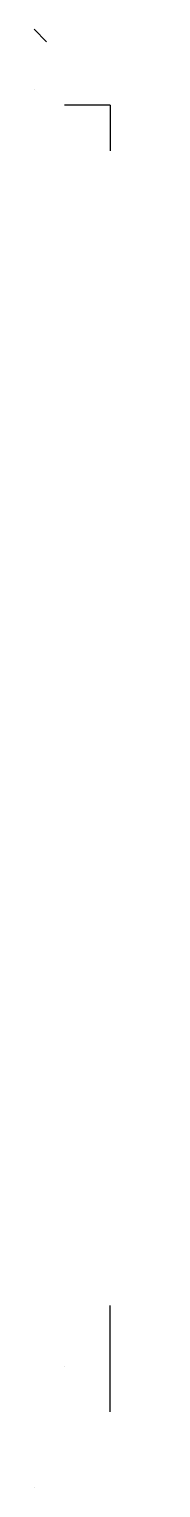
# Model space of a CAD drawing. Header units: millimetres. Extents: x 12 to 20, y 9 to 105.
import ezdxf

# ---------------------------------------------------------------- set-up
doc = ezdxf.new("R2010")
doc.units = ezdxf.units.MM
doc.layers.add('плата', color=7, linetype='Continuous')
doc.layers.add('рама и крепление', color=7, linetype='Continuous')

msp = doc.modelspace()

# ---------------------------------------------------------------- hatches: boundary and pattern name
msp.add_hatch(color=256).paths.add_polyline_path([(20, 36.102), (20, 80.102)])
msp.add_hatch(color=256).paths.add_polyline_path([(20, 36.102), (20, 80.102)])

# ---------------------------------------------------------------- linework, layer by layer
for p, q in [((17, 100, 139.5), (14, 100, 139.5)), ((17, 100, 139.5), (17, 97, 139.5)), ((17, 100, 89.5), (17, 97, 89.5)), ((17, 14, 89.5), (17, 21, 89.5))]:
    msp.add_line(p, q)
at = {"extrusion": (1, 0, 0)}
for q in [(17, 21, 139.5), (17, 17, 139.5)]:
    msp.add_line((17, 14, 139.5), q, dxfattribs=at)
at = {"extrusion": (0, -1, 0)}
msp.add_line((17, 14, 139.5), (17, 15, 139.5), dxfattribs=at)
at = {"layer": 'плата'}
msp.add_line((14, 17, 139.5), (14, 17, 132.5), dxfattribs=at)
at = {"layer": 'рама и крепление'}
for p, q in [((12, 105, 144.5), (12.824, 104.176, 142.875)), ((12, 101, 89.5), (12, 101, 87.5)), ((12, 9, 144.5), (12, 9, 128.495))]:
    msp.add_line(p, q, dxfattribs=at)

doc.saveas('drawing.dxf')
